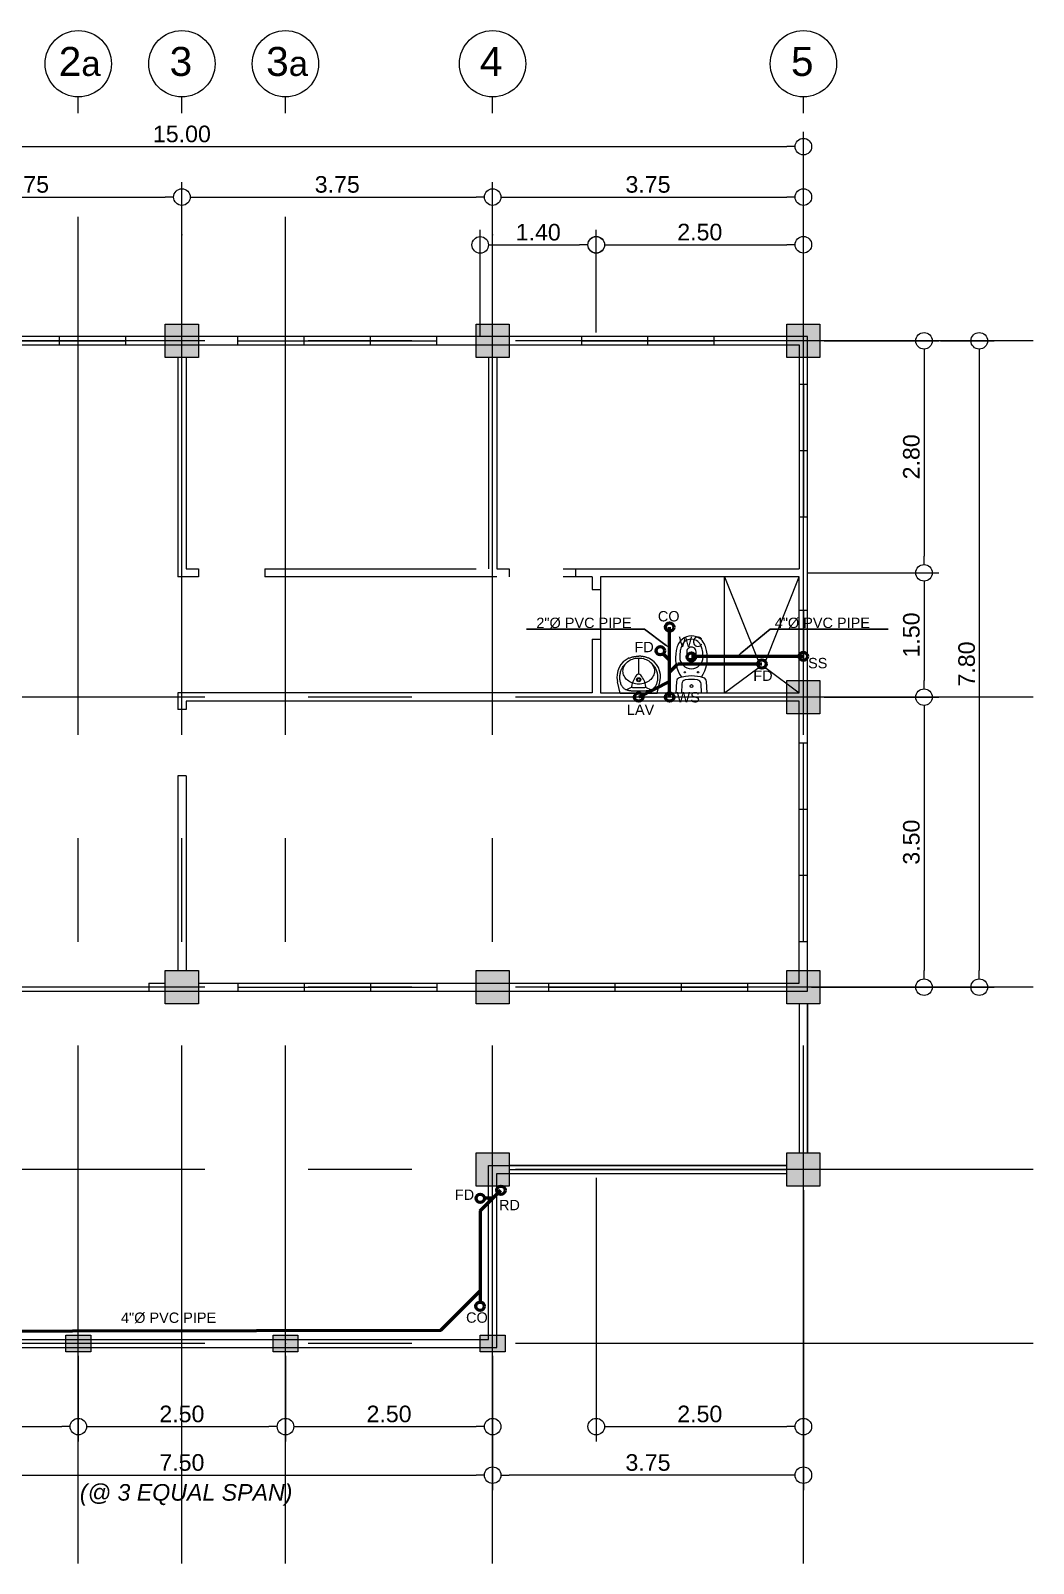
# Model space of a CAD drawing. Header units: metres. Extents: x -460 to 31334, y -1777 to 24987.
# Drawn here: x 217.22 to 229.32, y -948.48 to -929.99 of the extents above; entities that cross this region are included whole.
import ezdxf
from ezdxf import colors
from ezdxf.entities.mleader import LeaderData, LeaderLine
from ezdxf.enums import TextEntityAlignment as Align
from ezdxf.math import Vec2, Vec3

# ---------------------------------------------------------------- set-up
doc = ezdxf.new("R2010")
doc.units = ezdxf.units.M
doc.header["$MEASUREMENT"] = 0
doc.linetypes.add('CENTER', pattern=[2, 1.25, -0.25, 0.25, -0.25])
doc.layers.get('Defpoints').update_dxf_attribs({"color": 2})
for name, color, linetype, lineweight in [('col', 7, 'Continuous', 25), ('DIM', 8, 'Continuous', 5), ('fix', 8, 'Continuous', 13)]:
    doc.layers.add(name, color=color, linetype=linetype, lineweight=lineweight)
for name, color, linetype, lineweight, true_color in [('DW', 7, 'Continuous', 9, 0xff0a0a), ('MODULE', 7, 'CENTER', 0, 0x24ff24), ('SEWERLIN', 7, 'Continuous', 50, 0xe77904)]:
    doc.layers.add(name, color=color, linetype=linetype, lineweight=lineweight, true_color=true_color)
doc.layers.add('wall', color=7, linetype='Continuous')
doc.styles.add('50', font='arial.ttf', dxfattribs={"height": 0.125})
doc.styles.add('SAM', font='arial.ttf', dxfattribs={"height": 0.15})
doc.styles.get("Standard").update_dxf_attribs({"font": 'arial.ttf'})
doc.dimstyles.get("Standard").update_dxf_attribs({"dimtxt": 0.2, "dimasz": 0.2, "dimexe": 0.18, "dimexo": 0.05, "dimgap": 0.05, "dimtad": 1, "dimzin": 0, "dimdsep": 46, "dimtxsty": 'Standard', "dimblk": 'DOTBLANK', "dimcen": 0.09, "dimclrd": 256, "dimclre": 256, "dimaunit": 1, "dimadec": 6, "dimazin": 0, "dimtfac": 1, "dimtix": 1, "dimtofl": 0, "dimtmove": 0, "dimatfit": 3, "dimfxl": 1, "dimtolj": 1, "dimtzin": 0, "dimlwd": -1, "dimlwe": -1, "dimarcsym": 0})

# ---------------------------------------------------------------- blocks, each defined once
blk = doc.blocks.new('MODULE')
at = {"layer": 'MODULE', "ltscale": 5, "transparency": 33554687}
for points in [[(6.25, -14.753), (6.25, 2.943)], [(7.5, -14.753), (7.5, 2.943)], [(8.75, -14.753), (8.75, 2.943)], [(11.25, -14.753), (11.25, 2.943)], [(15, -14.753), (15, 2.943)], [(17.775, 0), (-3.23, 0)], [(17.775, -4.3), (-3.23, -4.3)], [(17.775, -7.8), (-3.23, -7.8)], [(17.775, -10), (-3.23, -10)], [(17.775, -12.1), (-3.23, -12.1)]]:
    blk.add_lwpolyline(points, dxfattribs=at)
for centre in [(6.25, 3.343), (7.5, 3.343), (8.75, 3.343), (11.25, 3.343), (15, 3.343)]:
    blk.add_circle(centre, 0.4, dxfattribs=at)
at = {"layer": 'MODULE', "ltscale": 5, "transparency": 33554687, "char_height": 0.35, "attachment_point": 1, "style": '50'}
for s, insert in [('\\pi-0.03644;2{\\H0.85714x;a}', (6.051, 3.546)), ('\\pi0.0854;3', (7.267, 3.546)), ('\\pi-0.03334;3{\\H0.85714x;a}', (8.551, 3.546)), ('\\pi0.07896;4', (11.017, 3.546)), ('\\pi0.08397;5', (14.767, 3.546))]:
    blk.add_mtext_dynamic_manual_height_columns(s, width=0.4, gutter_width=0.5, heights=[0], dxfattribs=dict(at, insert=insert))
blk = doc.blocks.new('_DotBlank')
at = {"color": 0, "linetype": 'ByBlock', "lineweight": -2}
blk.add_line((-0.5, 0), (-1, 0), dxfattribs=at)
blk.add_circle((0, 0), 0.5, dxfattribs=at)
blk = doc.blocks.new('*D942')
at = {"layer": 'Defpoints', "color": 0, "transparency": 16777216}
for p in [(226.546, -931.388), (211.546, -933.531), (226.546, -933.531)]:
    blk.add_point(p, dxfattribs=at)
at = {"layer": 'DIM', "transparency": 16777216}
for p, q in [((211.546, -933.481), (211.546, -931.208)), ((226.546, -933.481), (226.546, -931.208)), ((211.746, -931.388), (226.346, -931.388))]:
    blk.add_line(p, q, dxfattribs=at)
at = {"layer": 'DIM', "transparency": 16777216, "xscale": 0.2, "yscale": 0.2, "zscale": 0.2, "rotation": 180}
blk.add_blockref('_DotBlank', (211.546, -931.388), dxfattribs=at)
at = {"layer": 'DIM', "transparency": 16777216, "xscale": 0.2, "yscale": 0.2, "zscale": 0.2}
blk.add_blockref('_DotBlank', (226.546, -931.388), dxfattribs=at)
at = {"layer": 'DIM', "color": 0, "lineweight": 5, "transparency": 16777216, "insert": (219.046, -931.236), "char_height": 0.2, "attachment_point": 5}
blk.add_mtext('\\A1;15.00', dxfattribs=at)
blk = doc.blocks.new('*D842')
at = {"layer": 'Defpoints', "color": 0, "transparency": 16777216}
for p in [(219.046, -931.997), (215.296, -933.531), (219.046, -933.531)]:
    blk.add_point(p, dxfattribs=at)
at = {"layer": 'DIM', "transparency": 16777216}
for p, q in [((215.296, -933.481), (215.296, -931.817)), ((219.046, -933.481), (219.046, -931.817)), ((215.496, -931.997), (218.846, -931.997))]:
    blk.add_line(p, q, dxfattribs=at)
at = {"layer": 'DIM', "transparency": 16777216, "xscale": 0.2, "yscale": 0.2, "zscale": 0.2, "rotation": 180}
blk.add_blockref('_DotBlank', (215.296, -931.997), dxfattribs=at)
at = {"layer": 'DIM', "transparency": 16777216, "xscale": 0.2, "yscale": 0.2, "zscale": 0.2}
blk.add_blockref('_DotBlank', (219.046, -931.997), dxfattribs=at)
at = {"layer": 'DIM', "color": 0, "lineweight": 5, "transparency": 16777216, "insert": (217.171, -931.845), "char_height": 0.2, "attachment_point": 5}
blk.add_mtext('\\A1;3.75', dxfattribs=at)
blk = doc.blocks.new('*D843')
at = {"layer": 'Defpoints', "color": 0, "transparency": 16777216}
for p in [(222.796, -931.997), (219.046, -933.531), (222.796, -933.531)]:
    blk.add_point(p, dxfattribs=at)
at = {"layer": 'DIM', "transparency": 16777216}
for p, q in [((219.046, -933.481), (219.046, -931.817)), ((222.796, -933.481), (222.796, -931.817)), ((219.246, -931.997), (222.596, -931.997))]:
    blk.add_line(p, q, dxfattribs=at)
at = {"layer": 'DIM', "transparency": 16777216, "xscale": 0.2, "yscale": 0.2, "zscale": 0.2, "rotation": 180}
blk.add_blockref('_DotBlank', (219.046, -931.997), dxfattribs=at)
at = {"layer": 'DIM', "transparency": 16777216, "xscale": 0.2, "yscale": 0.2, "zscale": 0.2}
blk.add_blockref('_DotBlank', (222.796, -931.997), dxfattribs=at)
at = {"layer": 'DIM', "color": 0, "lineweight": 5, "transparency": 16777216, "insert": (220.921, -931.845), "char_height": 0.2, "attachment_point": 5}
blk.add_mtext('\\A1;3.75', dxfattribs=at)
blk = doc.blocks.new('*D844')
at = {"layer": 'Defpoints', "color": 0, "transparency": 16777216}
for p in [(226.546, -931.997), (222.796, -933.531), (226.546, -933.531)]:
    blk.add_point(p, dxfattribs=at)
at = {"layer": 'DIM', "transparency": 16777216}
for p, q in [((222.796, -933.481), (222.796, -931.817)), ((226.546, -933.481), (226.546, -931.817)), ((222.996, -931.997), (226.346, -931.997))]:
    blk.add_line(p, q, dxfattribs=at)
at = {"layer": 'DIM', "transparency": 16777216, "xscale": 0.2, "yscale": 0.2, "zscale": 0.2, "rotation": 180}
blk.add_blockref('_DotBlank', (222.796, -931.997), dxfattribs=at)
at = {"layer": 'DIM', "transparency": 16777216, "xscale": 0.2, "yscale": 0.2, "zscale": 0.2}
blk.add_blockref('_DotBlank', (226.546, -931.997), dxfattribs=at)
at = {"layer": 'DIM', "color": 0, "lineweight": 5, "transparency": 16777216, "insert": (224.671, -931.845), "char_height": 0.2, "attachment_point": 5}
blk.add_mtext('\\A1;3.75', dxfattribs=at)
blk = doc.blocks.new('*D848')
at = {"layer": 'Defpoints', "color": 0, "transparency": 16777216}
for p in [(226.746, -936.531), (226.746, -938.031), (228.002, -938.031)]:
    blk.add_point(p, dxfattribs=at)
at = {"layer": 'DIM', "transparency": 16777216}
for p, q in [((226.796, -936.531), (228.182, -936.531)), ((228.002, -936.731), (228.002, -937.831)), ((226.796, -938.031), (228.182, -938.031))]:
    blk.add_line(p, q, dxfattribs=at)
at = {"layer": 'DIM', "transparency": 16777216, "xscale": 0.2, "yscale": 0.2, "zscale": 0.2}
for p, rotation in [((228.002, -936.531), 90), ((228.002, -938.031), 270)]:
    blk.add_blockref('_DotBlank', p, dxfattribs=dict(at, rotation=rotation))
at = {"layer": 'DIM', "color": 0, "lineweight": 5, "transparency": 16777216, "insert": (227.85, -937.281), "char_height": 0.2, "attachment_point": 5, "rotation": 90}
blk.add_mtext('\\A1;1.50', dxfattribs=at)
blk = doc.blocks.new('*D944')
at = {"layer": 'Defpoints', "color": 0, "transparency": 16777216}
for p in [(226.746, -933.731), (226.546, -936.531), (228.002, -936.531)]:
    blk.add_point(p, dxfattribs=at)
at = {"layer": 'DIM', "transparency": 16777216}
for p, q in [((226.796, -933.731), (228.182, -933.731)), ((228.002, -933.931), (228.002, -936.331)), ((226.596, -936.531), (228.182, -936.531))]:
    blk.add_line(p, q, dxfattribs=at)
at = {"layer": 'DIM', "transparency": 16777216, "xscale": 0.2, "yscale": 0.2, "zscale": 0.2}
for p, rotation in [((228.002, -933.731), 90), ((228.002, -936.531), 270)]:
    blk.add_blockref('_DotBlank', p, dxfattribs=dict(at, rotation=rotation))
at = {"layer": 'DIM', "color": 0, "lineweight": 5, "transparency": 16777216, "insert": (227.85, -935.131), "char_height": 0.2, "attachment_point": 5, "rotation": 90}
blk.add_mtext('\\A1;2.80', dxfattribs=at)
blk = doc.blocks.new('A$C760102CB')
at = {"layer": 'fix', "transparency": 33554687}
for p, q in [((0.071, 0.69), (0.077, 0.579)), ((0.308, 0.578), (0.315, 0.69))]:
    blk.add_line(p, q, dxfattribs=at)
for points in [[(0.011, 0.552, 0.313572), (0.046, 0.507, 0.148983), (0.339, 0.506, 0.313572), (0.374, 0.551), (0.383, 0.69), (0.003, 0.69)], [(0.333, 0.256, 0.997252), (0.051, 0.257, 0.054268), (0.059, 0.177, 0.040235), (0.075, 0.124, 0.119968), (0.112, 0.071, 0.181516), (0.191, 0.041, 0.181516), (0.271, 0.07, 0.119968), (0.308, 0.123, 0.040235), (0.325, 0.177, 0.054268)], [(0.248, 0.271, 0.353967), (0.24, 0.281, 0.105376), (0.143, 0.281, 0.353967), (0.135, 0.272), (0.135, 0.193, 1), (0.248, 0.193)]]:
    blk.add_lwpolyline(points, format="xyb", close=True, dxfattribs=at)
blk.add_lwpolyline([(0.072, 0.5, 0.204199), (0.009, 0.177, 0.040235), (0.028, 0.115, 0.119968), (0.078, 0.043, 0.181516), (0.191, 0, 0.181516), (0.304, 0.042, 0.119968), (0.356, 0.114, 0.040235), (0.374, 0.176, 0.204199), (0.313, 0.499)], format="xyb", dxfattribs=at)
for centre, radius in [((0.193, 0.607), 0.0175), ((0.112, 0.44), 0.0075), ((0.272, 0.44), 0.0075)]:
    blk.add_circle(centre, radius, dxfattribs=at)
for centre, radius, start, end in [((0.127, 0.582), 0.05, 183.2724, 260.6544), ((0.259, 0.581), 0.05, 279.0654, 356.4474), ((0.194, 0.987), 0.461, 260.6544, 279.0654), ((0.191, 0.053), 0.219, 74.9202, 104.7996)]:
    blk.add_arc(centre, radius, start, end, dxfattribs=at)
blk = doc.blocks.new('A$C1BDC7D92')
at = {"layer": 'fix', "linetype": 'Continuous', "transparency": 33554687}
for p, q in [((0.043, 0.479), (0.007, 0.332)), ((0.523, 0.479), (0.043, 0.479)), ((0.523, 0.479), (0.558, 0.332))]:
    blk.add_line(p, q, dxfattribs=at)
at = {"layer": 'fix', "transparency": 33554687}
for p, q in [((0.193, 0.402), (0.122, 0.438)), ((0.372, 0.402), (0.443, 0.438))]:
    blk.add_line(p, q, dxfattribs=at)
at = {"layer": 'fix', "linetype": 'Continuous', "transparency": 33554687}
for points in [[(0.138, 0.075), (0.127, 0.083), (0.118, 0.091), (0.11, 0.099), (0.11, 0.099), (0.101, 0.108), (0.094, 0.118), (0.086, 0.127), (0.079, 0.137), (0.073, 0.148), (0.067, 0.159), (0.061, 0.17), (0.057, 0.181), (0.057, 0.181), (0.052, 0.193), (0.049, 0.204), (0.045, 0.216), (0.043, 0.229), (0.041, 0.241), (0.039, 0.253), (0.038, 0.266), (0.038, 0.278), (0.038, 0.278), (0.039, 0.291), (0.04, 0.304), (0.041, 0.316), (0.043, 0.328), (0.046, 0.34), (0.049, 0.352), (0.053, 0.362), (0.057, 0.372), (0.057, 0.372), (0.061, 0.382), (0.066, 0.39), (0.071, 0.398), (0.076, 0.405), (0.082, 0.412), (0.089, 0.418), (0.095, 0.423), (0.102, 0.428), (0.102, 0.428), (0.109, 0.432), (0.117, 0.436), (0.125, 0.439), (0.132, 0.442), (0.14, 0.445), (0.148, 0.447), (0.156, 0.449), (0.164, 0.45), (0.164, 0.45), (0.171, 0.451), (0.178, 0.452), (0.185, 0.452), (0.192, 0.453), (0.199, 0.453), (0.206, 0.453), (0.213, 0.453), (0.22, 0.453), (0.22, 0.453), (0.228, 0.453), (0.235, 0.453), (0.243, 0.453), (0.251, 0.453), (0.258, 0.453), (0.266, 0.453), (0.273, 0.453), (0.281, 0.453), (0.281, 0.453), (0.288, 0.453), (0.295, 0.453), (0.302, 0.453), (0.309, 0.453), (0.315, 0.453), (0.322, 0.453), (0.329, 0.453), (0.337, 0.453), (0.337, 0.453), (0.344, 0.453), (0.352, 0.453), (0.359, 0.453), (0.367, 0.453), (0.375, 0.453), (0.383, 0.452), (0.391, 0.451), (0.4, 0.45), (0.4, 0.45), (0.408, 0.449), (0.416, 0.447), (0.424, 0.445), (0.432, 0.442), (0.44, 0.439), (0.448, 0.436), (0.456, 0.432), (0.463, 0.428), (0.463, 0.428), (0.47, 0.423), (0.476, 0.418), (0.483, 0.412), (0.489, 0.405), (0.494, 0.398), (0.499, 0.39), (0.504, 0.382), (0.509, 0.372), (0.509, 0.372), (0.513, 0.362), (0.516, 0.352), (0.519, 0.34), (0.522, 0.328), (0.524, 0.316), (0.526, 0.304), (0.527, 0.291), (0.527, 0.278), (0.527, 0.278), (0.527, 0.266), (0.526, 0.253), (0.524, 0.241), (0.522, 0.229), (0.52, 0.216), (0.517, 0.204), (0.513, 0.193), (0.509, 0.181), (0.509, 0.181), (0.504, 0.17), (0.498, 0.159), (0.492, 0.148), (0.486, 0.137), (0.479, 0.127), (0.472, 0.118), (0.464, 0.108), (0.455, 0.099), (0.455, 0.099), (0.447, 0.091), (0.438, 0.083), (0.427, 0.075)], [(0.283, 0.234), (0.283, 0.169), (0.283, 0.103), (0.283, 0.025)]]:
    blk.add_lwpolyline(points, dxfattribs=at)
blk.add_lwpolyline([(0.31, 0.247, 0.133789), (0.375, 0.393, 0.453405), (0.363, 0.406), (0.202, 0.406, 0.453405), (0.19, 0.393, 0.133789), (0.255, 0.247)], format="xyb", dxfattribs=at)
blk.add_lwpolyline([(0.283, 0.025, -0.082757), (0.203, 0.039, -0.090524), (0.138, 0.075, -0.104224), (0.093, 0.132, -0.116526), (0.078, 0.195, -0.116526), (0.093, 0.258, -0.104224), (0.138, 0.314, -0.090524), (0.203, 0.35, -0.082757), (0.283, 0.364, -0.082757), (0.362, 0.35, -0.090524), (0.427, 0.314, -0.104224), (0.472, 0.258, -0.116526), (0.487, 0.195, -0.116526), (0.472, 0.132, -0.104224), (0.427, 0.075, -0.090524), (0.362, 0.039, -0.082757)], format="xyb", close=True, dxfattribs=at)
at = {"layer": 'fix', "transparency": 33554687}
for points in [[(0.16, 0.025), (0.17, 0.021), (0.18, 0.018), (0.188, 0.015), (0.195, 0.013), (0.202, 0.011), (0.208, 0.01), (0.214, 0.009), (0.219, 0.008), (0.225, 0.007), (0.231, 0.006), (0.238, 0.005), (0.245, 0.004), (0.253, 0.003), (0.262, 0.002), (0.271, 0.001), (0.283, 0)], [(0.405, 0.025), (0.395, 0.021), (0.386, 0.018), (0.377, 0.015), (0.37, 0.013), (0.363, 0.011), (0.357, 0.01), (0.351, 0.009), (0.346, 0.008), (0.34, 0.007), (0.334, 0.006), (0.327, 0.005), (0.32, 0.004), (0.312, 0.003), (0.304, 0.002), (0.294, 0.001), (0.283, 0)]]:
    blk.add_lwpolyline(points, dxfattribs=at)
at = {"layer": 'fix', "linetype": 'Continuous', "transparency": 33554687}
for radius in [0.0264, 0.0185]:
    blk.add_circle((0.283, 0.307), radius, dxfattribs=at)
for centre, radius, start, end in [((0.267, 0.269), 0.267, 166.4993, 246.3994), ((0.283, 0.269), 0.0353, 219.2954, 320.7046), ((0.298, 0.269), 0.267, 293.6006, 13.5007)]:
    blk.add_arc(centre, radius, start, end, dxfattribs=at)
at = {"layer": 'fix', "transparency": 33554687, "text_generation_flag": 4, "flags": 1}
for tag, p in [('ASCATNO', (0.283, 0.479)), ('ASCOLOR', (0.283, 0.469)), ('ASNAME', (0.283, 0.474))]:
    blk.add_attdef(tag, text='', height=0.00294, rotation=180, dxfattribs=at).set_placement(p, align=Align.MIDDLE)
blk = doc.blocks.new('*D849')
at = {"layer": 'Defpoints', "color": 0, "transparency": 16777216}
for p in [(226.746, -938.031), (226.596, -941.531), (228.002, -941.531)]:
    blk.add_point(p, dxfattribs=at)
at = {"layer": 'DIM', "transparency": 16777216}
for p, q in [((226.796, -938.031), (228.182, -938.031)), ((228.002, -938.231), (228.002, -941.331)), ((226.646, -941.531), (228.182, -941.531))]:
    blk.add_line(p, q, dxfattribs=at)
at = {"layer": 'DIM', "transparency": 16777216, "xscale": 0.2, "yscale": 0.2, "zscale": 0.2}
for p, rotation in [((228.002, -938.031), 90), ((228.002, -941.531), 270)]:
    blk.add_blockref('_DotBlank', p, dxfattribs=dict(at, rotation=rotation))
at = {"layer": 'DIM', "color": 0, "lineweight": 5, "transparency": 16777216, "insert": (227.85, -939.781), "char_height": 0.2, "attachment_point": 5, "rotation": 90}
blk.add_mtext('\\A1;3.50', dxfattribs=at)
blk = doc.blocks.new('*D850')
at = {"layer": 'Defpoints', "color": 0, "transparency": 16777216}
for p in [(228.152, -933.731), (226.746, -941.531), (228.669, -941.531)]:
    blk.add_point(p, dxfattribs=at)
at = {"layer": 'DIM', "transparency": 16777216}
for p, q in [((228.202, -933.731), (228.849, -933.731)), ((228.669, -933.931), (228.669, -941.331)), ((226.796, -941.531), (228.849, -941.531))]:
    blk.add_line(p, q, dxfattribs=at)
at = {"layer": 'DIM', "transparency": 16777216, "xscale": 0.2, "yscale": 0.2, "zscale": 0.2}
for p, rotation in [((228.669, -933.731), 90), ((228.669, -941.531), 270)]:
    blk.add_blockref('_DotBlank', p, dxfattribs=dict(at, rotation=rotation))
at = {"layer": 'DIM', "color": 0, "lineweight": 5, "transparency": 16777216, "insert": (228.517, -937.631), "char_height": 0.2, "attachment_point": 5, "rotation": 90}
blk.add_mtext('\\A1;7.80', dxfattribs=at)
blk = doc.blocks.new('*D830')
at = {"layer": 'Defpoints', "color": 0, "transparency": 16777216}
for p in [(226.546, -932.572), (224.046, -933.681), (226.546, -933.731)]:
    blk.add_point(p, dxfattribs=at)
at = {"layer": 'DIM', "transparency": 16777216}
for p, q in [((224.046, -933.631), (224.046, -932.392)), ((226.546, -933.681), (226.546, -932.392)), ((224.246, -932.572), (226.346, -932.572))]:
    blk.add_line(p, q, dxfattribs=at)
at = {"layer": 'DIM', "transparency": 16777216, "xscale": 0.2, "yscale": 0.2, "zscale": 0.2, "rotation": 180}
blk.add_blockref('_DotBlank', (224.046, -932.572), dxfattribs=at)
at = {"layer": 'DIM', "transparency": 16777216, "xscale": 0.2, "yscale": 0.2, "zscale": 0.2}
blk.add_blockref('_DotBlank', (226.546, -932.572), dxfattribs=at)
at = {"layer": 'DIM', "color": 0, "lineweight": 5, "transparency": 16777216, "insert": (225.296, -932.42), "char_height": 0.2, "attachment_point": 5}
blk.add_mtext('\\A1;2.50', dxfattribs=at)
blk = doc.blocks.new('*D831')
at = {"layer": 'Defpoints', "color": 0, "transparency": 16777216}
for p in [(224.046, -932.574), (224.046, -933.531), (222.646, -933.731)]:
    blk.add_point(p, dxfattribs=at)
at = {"layer": 'DIM', "transparency": 16777216}
for p, q in [((222.646, -933.681), (222.646, -932.394)), ((224.046, -933.481), (224.046, -932.394)), ((222.846, -932.574), (223.846, -932.574))]:
    blk.add_line(p, q, dxfattribs=at)
at = {"layer": 'DIM', "transparency": 16777216, "xscale": 0.2, "yscale": 0.2, "zscale": 0.2, "rotation": 180}
blk.add_blockref('_DotBlank', (222.646, -932.574), dxfattribs=at)
at = {"layer": 'DIM', "transparency": 16777216, "xscale": 0.2, "yscale": 0.2, "zscale": 0.2}
blk.add_blockref('_DotBlank', (224.046, -932.574), dxfattribs=at)
at = {"layer": 'DIM', "color": 0, "lineweight": 5, "transparency": 16777216, "insert": (223.346, -932.422), "char_height": 0.2, "attachment_point": 5}
blk.add_mtext('\\A1;1.40', dxfattribs=at)
blk = doc.blocks.new('*D838')
at = {"layer": 'Defpoints', "color": 0, "transparency": 16777216}
for p in [(224.046, -943.781), (226.546, -943.931), (226.546, -946.834)]:
    blk.add_point(p, dxfattribs=at)
at = {"layer": 'DIM', "transparency": 16777216}
for p, q in [((224.046, -943.831), (224.046, -947.014)), ((226.546, -943.981), (226.546, -947.014)), ((224.246, -946.834), (226.346, -946.834))]:
    blk.add_line(p, q, dxfattribs=at)
at = {"layer": 'DIM', "transparency": 16777216, "xscale": 0.2, "yscale": 0.2, "zscale": 0.2, "rotation": 180}
blk.add_blockref('_DotBlank', (224.046, -946.834), dxfattribs=at)
at = {"layer": 'DIM', "transparency": 16777216, "xscale": 0.2, "yscale": 0.2, "zscale": 0.2}
blk.add_blockref('_DotBlank', (226.546, -946.834), dxfattribs=at)
at = {"layer": 'DIM', "color": 0, "lineweight": 5, "transparency": 16777216, "insert": (225.296, -946.682), "char_height": 0.2, "attachment_point": 5}
blk.add_mtext('\\A1;2.50', dxfattribs=at)
blk = doc.blocks.new('*D840')
at = {"layer": 'Defpoints', "color": 0, "transparency": 16777216}
for p in [(215.296, -945.931), (222.796, -945.931), (222.796, -947.42)]:
    blk.add_point(p, dxfattribs=at)
at = {"layer": 'DIM', "transparency": 16777216}
for p, q in [((215.296, -945.981), (215.296, -947.6)), ((222.796, -945.981), (222.796, -947.6)), ((215.496, -947.42), (222.596, -947.42))]:
    blk.add_line(p, q, dxfattribs=at)
at = {"layer": 'DIM', "transparency": 16777216, "xscale": 0.2, "yscale": 0.2, "zscale": 0.2, "rotation": 180}
blk.add_blockref('_DotBlank', (215.296, -947.42), dxfattribs=at)
at = {"layer": 'DIM', "transparency": 16777216, "xscale": 0.2, "yscale": 0.2, "zscale": 0.2}
blk.add_blockref('_DotBlank', (222.796, -947.42), dxfattribs=at)
at = {"layer": 'DIM', "color": 0, "lineweight": 5, "transparency": 16777216, "insert": (219.046, -947.268), "char_height": 0.2, "attachment_point": 5}
blk.add_mtext('\\A1;7.50', dxfattribs=at)
blk = doc.blocks.new('*D841')
at = {"layer": 'Defpoints', "color": 0, "transparency": 16777216}
for p in [(217.796, -945.931), (215.296, -946.181), (217.796, -946.834)]:
    blk.add_point(p, dxfattribs=at)
at = {"layer": 'DIM', "transparency": 16777216}
for p, q in [((217.796, -945.981), (217.796, -947.014)), ((215.296, -946.231), (215.296, -947.014)), ((215.496, -946.834), (217.596, -946.834))]:
    blk.add_line(p, q, dxfattribs=at)
at = {"layer": 'DIM', "transparency": 16777216, "xscale": 0.2, "yscale": 0.2, "zscale": 0.2, "rotation": 180}
blk.add_blockref('_DotBlank', (215.296, -946.834), dxfattribs=at)
at = {"layer": 'DIM', "transparency": 16777216, "xscale": 0.2, "yscale": 0.2, "zscale": 0.2}
blk.add_blockref('_DotBlank', (217.796, -946.834), dxfattribs=at)
at = {"layer": 'DIM', "color": 0, "lineweight": 5, "transparency": 16777216, "insert": (216.546, -946.682), "char_height": 0.2, "attachment_point": 5}
blk.add_mtext('\\A1;2.50', dxfattribs=at)
blk = doc.blocks.new('*D858')
at = {"layer": 'Defpoints', "color": 0, "transparency": 16777216}
for p in [(217.796, -945.931), (220.296, -945.931), (220.296, -946.834)]:
    blk.add_point(p, dxfattribs=at)
at = {"layer": 'DIM', "transparency": 16777216}
for p, q in [((217.796, -945.981), (217.796, -947.014)), ((220.296, -945.981), (220.296, -947.014)), ((217.996, -946.834), (220.096, -946.834))]:
    blk.add_line(p, q, dxfattribs=at)
at = {"layer": 'DIM', "transparency": 16777216, "xscale": 0.2, "yscale": 0.2, "zscale": 0.2, "rotation": 180}
blk.add_blockref('_DotBlank', (217.796, -946.834), dxfattribs=at)
at = {"layer": 'DIM', "transparency": 16777216, "xscale": 0.2, "yscale": 0.2, "zscale": 0.2}
blk.add_blockref('_DotBlank', (220.296, -946.834), dxfattribs=at)
at = {"layer": 'DIM', "color": 0, "lineweight": 5, "transparency": 16777216, "insert": (219.046, -946.682), "char_height": 0.2, "attachment_point": 5}
blk.add_mtext('\\A1;2.50', dxfattribs=at)
blk = doc.blocks.new('*D859')
at = {"layer": 'Defpoints', "color": 0, "transparency": 16777216}
for p in [(220.296, -945.931), (222.796, -945.931), (222.796, -946.834)]:
    blk.add_point(p, dxfattribs=at)
at = {"layer": 'DIM', "transparency": 16777216}
for p, q in [((220.296, -945.981), (220.296, -947.014)), ((222.796, -945.981), (222.796, -947.014)), ((220.496, -946.834), (222.596, -946.834))]:
    blk.add_line(p, q, dxfattribs=at)
at = {"layer": 'DIM', "transparency": 16777216, "xscale": 0.2, "yscale": 0.2, "zscale": 0.2, "rotation": 180}
blk.add_blockref('_DotBlank', (220.296, -946.834), dxfattribs=at)
at = {"layer": 'DIM', "transparency": 16777216, "xscale": 0.2, "yscale": 0.2, "zscale": 0.2}
blk.add_blockref('_DotBlank', (222.796, -946.834), dxfattribs=at)
at = {"layer": 'DIM', "color": 0, "lineweight": 5, "transparency": 16777216, "insert": (221.546, -946.682), "char_height": 0.2, "attachment_point": 5}
blk.add_mtext('\\A1;2.50', dxfattribs=at)
blk = doc.blocks.new('*D860')
at = {"layer": 'Defpoints', "color": 0, "transparency": 16777216}
for p in [(226.546, -943.931), (222.796, -945.931), (222.796, -947.42)]:
    blk.add_point(p, dxfattribs=at)
at = {"layer": 'DIM', "transparency": 16777216}
for p, q in [((226.546, -943.981), (226.546, -947.6)), ((222.796, -945.981), (222.796, -947.6)), ((226.346, -947.42), (222.996, -947.42))]:
    blk.add_line(p, q, dxfattribs=at)
at = {"layer": 'DIM', "transparency": 16777216, "xscale": 0.2, "yscale": 0.2, "zscale": 0.2, "rotation": 180}
blk.add_blockref('_DotBlank', (222.796, -947.42), dxfattribs=at)
at = {"layer": 'DIM', "transparency": 16777216, "xscale": 0.2, "yscale": 0.2, "zscale": 0.2}
blk.add_blockref('_DotBlank', (226.546, -947.42), dxfattribs=at)
at = {"layer": 'DIM', "color": 0, "lineweight": 5, "transparency": 16777216, "insert": (224.671, -947.268), "char_height": 0.2, "attachment_point": 5}
blk.add_mtext('\\A1;3.75', dxfattribs=at)

msp = doc.modelspace()

# ---------------------------------------------------------------- hatches: boundary and pattern name
at = {"layer": 'col', "lineweight": 5, "true_color": 0x808080, "transparency": 33554687}
h = msp.add_hatch(color=8, dxfattribs=at)
h.dxf.hatch_style = 1
h.paths.add_polyline_path([(218.84579, -933.53095), (219.24579, -933.53095), (219.24579, -933.93095), (218.84579, -933.93095)])
h = msp.add_hatch(color=8, dxfattribs=at)
h.dxf.hatch_style = 1
h.paths.add_polyline_path([(222.59579, -933.53095), (222.99579, -933.53095), (222.99579, -933.93095), (222.59579, -933.93095)])
h = msp.add_hatch(color=8, dxfattribs=at)
h.dxf.hatch_style = 1
h.paths.add_polyline_path([(226.34579, -933.53095), (226.74579, -933.53095), (226.74579, -933.93095), (226.34579, -933.93095)])
h = msp.add_hatch(color=8, dxfattribs=at)
h.dxf.hatch_style = 1
h.paths.add_polyline_path([(226.34579, -937.83095), (226.74579, -937.83095), (226.74579, -938.23095), (226.34579, -938.23095)])
h = msp.add_hatch(color=8, dxfattribs=at)
h.dxf.hatch_style = 1
h.paths.add_polyline_path([(218.84579, -941.33095), (219.24579, -941.33095), (219.24579, -941.73095), (218.84579, -941.73095)])
h = msp.add_hatch(color=8, dxfattribs=at)
h.dxf.hatch_style = 1
h.paths.add_polyline_path([(222.59579, -941.33095), (222.99579, -941.33095), (222.99579, -941.73095), (222.59579, -941.73095)])
h = msp.add_hatch(color=8, dxfattribs=at)
h.dxf.hatch_style = 1
h.paths.add_polyline_path([(226.34579, -941.33095), (226.74579, -941.33095), (226.74579, -941.73095), (226.34579, -941.73095)])
h = msp.add_hatch(color=8, dxfattribs=at)
h.dxf.hatch_style = 1
h.paths.add_polyline_path([(222.59579, -943.53095), (222.99579, -943.53095), (222.99579, -943.93095), (222.59579, -943.93095)])
h = msp.add_hatch(color=8, dxfattribs=at)
h.dxf.hatch_style = 1
h.paths.add_polyline_path([(226.34579, -943.53095), (226.74579, -943.53095), (226.74579, -943.93095), (226.34579, -943.93095)])
h = msp.add_hatch(color=8, dxfattribs=at)
h.dxf.hatch_style = 1
h.paths.add_polyline_path([(217.64579, -945.93095), (217.64579, -945.73095), (217.94579, -945.73095), (217.94579, -945.93095)])
h = msp.add_hatch(color=8, dxfattribs=at)
h.dxf.hatch_style = 1
h.paths.add_polyline_path([(220.14579, -945.93095), (220.14579, -945.73095), (220.44579, -945.73095), (220.44579, -945.93095)])
h = msp.add_hatch(color=8, dxfattribs=at)
h.dxf.hatch_style = 1
h.paths.add_polyline_path([(222.64579, -945.93095), (222.64579, -945.73095), (222.94579, -945.73095), (222.94579, -945.93095)])

# ---------------------------------------------------------------- linework, layer by layer
at = {"color": 8, "lineweight": 5, "true_color": 0x808080, "transparency": 33554687}
for points in [[(226.49579, -941.73095), (226.49579, -943.53095)], [(226.59579, -943.53095), (226.59579, -941.73095)], [(226.59579, -941.73095), (226.59579, -943.53095)], [(211.74579, -943.78095), (215.24579, -943.78095), (215.24579, -945.88095), (222.84579, -945.88095), (222.84579, -943.78095), (226.34579, -943.78095)], [(215.24579, -943.93095), (215.34579, -943.93095), (215.34579, -945.78095), (222.74579, -945.78095), (222.74579, -943.68095), (226.34579, -943.68095)], [(226.34579, -943.73095), (226.34579, -943.68095), (222.99579, -943.68095), (222.99579, -943.73095), (226.34579, -943.73095)]]:
    msp.add_lwpolyline(points, dxfattribs=at)
for p in [(219.04579, -932.45039), (222.79579, -932.45039), (217.79579, -945.83095), (220.29579, -945.83095)]:
    msp.add_point(p, dxfattribs=at)
at = {"layer": 'col', "color": 8, "lineweight": 5, "true_color": 0x808080, "transparency": 33554687}
for points in [[(218.84579, -933.53095), (219.24579, -933.53095), (219.24579, -933.93095), (218.84579, -933.93095)], [(222.59579, -933.53095), (222.99579, -933.53095), (222.99579, -933.93095), (222.59579, -933.93095)], [(226.34579, -933.53095), (226.74579, -933.53095), (226.74579, -933.93095), (226.34579, -933.93095)], [(226.34579, -937.83095), (226.74579, -937.83095), (226.74579, -938.23095), (226.34579, -938.23095)], [(218.84579, -941.33095), (219.24579, -941.33095), (219.24579, -941.73095), (218.84579, -941.73095)], [(222.59579, -941.33095), (222.99579, -941.33095), (222.99579, -941.73095), (222.59579, -941.73095)], [(226.34579, -941.33095), (226.74579, -941.33095), (226.74579, -941.73095), (226.34579, -941.73095)], [(222.59579, -943.53095), (222.99579, -943.53095), (222.99579, -943.93095), (222.59579, -943.93095)], [(226.34579, -943.53095), (226.74579, -943.53095), (226.74579, -943.93095), (226.34579, -943.93095)], [(217.64579, -945.93095), (217.64579, -945.73095), (217.94579, -945.73095), (217.94579, -945.93095)], [(220.14579, -945.93095), (220.14579, -945.73095), (220.44579, -945.73095), (220.44579, -945.93095)], [(222.64579, -945.93095), (222.64579, -945.73095), (222.94579, -945.73095), (222.94579, -945.93095)]]:
    msp.add_lwpolyline(points, close=True, dxfattribs=at)
at = {"layer": 'DW', "color": 8, "lineweight": 5, "true_color": 0x808080, "transparency": 33554687}
for points in [[(215.97079, -933.73095), (218.37079, -933.73095)], [(217.57079, -933.78095), (217.57079, -933.68095)], [(219.72079, -933.73095), (222.12079, -933.73095)], [(220.52079, -933.78095), (220.52079, -933.68095)], [(221.32079, -933.78095), (221.32079, -933.68095)], [(223.87079, -933.73095), (225.47079, -933.73095)], [(224.67079, -933.78095), (224.67079, -933.68095)], [(226.54579, -934.25595), (226.54579, -935.85595)], [(226.49579, -935.05595), (226.59579, -935.05595)], [(226.54579, -936.98095), (226.54579, -937.58095)], [(226.54579, -940.98095), (226.54579, -938.58095)], [(226.49579, -939.38095), (226.59579, -939.38095)], [(226.49579, -940.18095), (226.59579, -940.18095)], [(219.72079, -941.53095), (222.12079, -941.53095)], [(220.52079, -941.48095), (220.52079, -941.58095)], [(221.32079, -941.48095), (221.32079, -941.58095)], [(223.47079, -941.53095), (225.87079, -941.53095)], [(224.27079, -941.48095), (224.27079, -941.58095)], [(225.07079, -941.48095), (225.07079, -941.58095)]]:
    msp.add_lwpolyline(points, dxfattribs=at)
at = {"layer": 'fix', "color": 8, "lineweight": 5, "true_color": 0x808080, "transparency": 33554687}
for points in [[(225.59579, -936.5803), (225.99579, -937.58095), (226.09579, -937.58095), (226.49579, -936.58095)], [(225.59579, -937.98095), (225.59579, -936.58095)], [(225.59579, -937.98095), (225.99579, -937.68095), (226.09579, -937.68095), (226.49579, -937.98095)]]:
    msp.add_lwpolyline(points, dxfattribs=at)
msp.add_lwpolyline([(225.99579, -937.68095), (226.09579, -937.68095), (226.09579, -937.58095), (225.99579, -937.58095)], close=True, dxfattribs=at)
msp.add_circle((226.04579, -937.63095), 0.05, dxfattribs=at)
at = {"layer": 'SEWERLIN', "transparency": 33554687}
for p, q in [((224.85506, -937.50664), (224.93169, -937.58327)), ((224.93169, -937.73175), (225.03249, -937.63095)), ((225.03249, -937.63095), (226.04579, -937.63095))]:
    msp.add_line(p, q, dxfattribs=at)
for points in [[(224.93169, -938.03095), (224.93169, -937.18617)], [(225.19527, -937.53831), (226.54579, -937.53831)], [(224.55841, -938.03095), (224.93169, -937.8415)], [(222.64579, -944.23095), (222.89579, -943.98095)], [(222.79808, -944.07867), (222.69579, -944.07867)], [(222.64579, -944.23095), (222.64579, -945.33092)], [(215.49579, -945.68095), (222.17014, -945.67071), (222.64579, -945.19505)], [(222.17014, -945.67071), (222.64579, -945.19505)]]:
    msp.add_lwpolyline(points, dxfattribs=at)
for centre in [(224.93169, -937.18617), (224.8197, -937.47128), (225.1945, -937.54691), (226.54579, -937.53831), (226.04579, -937.63095), (224.55841, -938.03095), (224.93169, -938.03095), (222.64579, -944.07867), (222.64516, -945.38092)]:
    msp.add_circle(centre, 0.05, dxfattribs=at)
at = {"layer": 'SEWERLIN', "linetype": 'Continuous', "transparency": 33554687}
msp.add_circle((222.89579, -943.98095), 0.05, dxfattribs=at)
at = {"layer": 'wall', "color": 8, "lineweight": 5, "true_color": 0x808080, "transparency": 33554687}
for p, q in [((211.59579, -933.78095), (226.49579, -933.78095)), ((226.49579, -933.78095), (226.49579, -936.48095)), ((222.84579, -933.93095), (222.84579, -936.48095)), ((219.24579, -936.58095), (218.99579, -936.58095)), ((220.04579, -936.48095), (222.59579, -936.48095)), ((222.84579, -936.58095), (220.04579, -936.58095)), ((222.84579, -936.48095), (222.99579, -936.48095)), ((223.99579, -936.58095), (223.64579, -936.58095)), ((223.99579, -936.58095), (223.99579, -936.73095)), ((226.49579, -936.58095), (224.09579, -936.58095)), ((224.09579, -936.58095), (224.09579, -937.98095)), ((226.49579, -937.98095), (226.49579, -936.58095)), ((223.99579, -937.33095), (223.99579, -937.98095)), ((223.99579, -937.98095), (218.99579, -937.98095)), ((218.99579, -937.98095), (218.99579, -938.17939)), ((226.49579, -938.08095), (219.09579, -938.08095)), ((219.09579, -938.08095), (219.09579, -938.17939)), ((226.49579, -941.48095), (226.49579, -938.08095)), ((219.09579, -938.17939), (218.99579, -938.17939)), ((218.99579, -938.98095), (218.99579, -941.33095)), ((219.09579, -938.98095), (218.99579, -938.98095)), ((219.09579, -938.98095), (219.09579, -941.33095)), ((219.24579, -941.48095), (226.49579, -941.48095))]:
    msp.add_line(p, q, dxfattribs=at)
msp.add_lwpolyline([(211.49579, -933.68095), (211.49579, -941.58095), (226.59579, -941.58095), (226.59579, -933.68095)], close=True, dxfattribs=at)
for points in [[(218.37079, -933.78095), (218.37079, -933.68095)], [(219.72079, -933.78095), (219.72079, -933.68095)], [(222.12079, -933.78095), (222.12079, -933.68095)], [(223.87079, -933.78095), (223.87079, -933.68095)], [(225.47079, -933.78095), (225.47079, -933.68095)], [(218.99579, -933.93095), (218.99579, -936.58095)], [(219.09579, -933.93095), (219.09579, -936.48095), (219.24579, -936.48095)], [(222.74579, -933.93095), (222.74579, -936.48095)], [(226.49579, -934.25595), (226.59579, -934.25595)], [(226.49579, -935.85595), (226.59579, -935.85595)], [(219.24579, -936.48095), (219.24579, -936.58095)], [(220.04579, -936.48095), (220.04579, -936.58095)], [(222.99579, -936.48095), (222.99579, -936.58095)], [(223.64579, -936.48095), (226.49579, -936.48095)], [(223.79579, -936.48095), (223.79579, -936.58095)], [(223.99579, -936.73095), (224.09579, -936.73095)], [(226.49579, -936.98095), (226.59579, -936.98095)], [(223.99579, -937.33095), (224.09579, -937.33095)], [(226.49579, -937.58095), (226.59579, -937.58095)], [(224.09579, -937.98095), (226.49579, -937.98095)], [(226.49579, -938.58095), (226.59579, -938.58095)], [(226.49579, -940.98095), (226.59579, -940.98095)], [(218.64579, -941.48095), (218.84579, -941.48095)], [(218.64579, -941.48095), (218.64579, -941.58095)], [(219.72079, -941.48095), (219.72079, -941.58095)], [(222.12079, -941.48095), (222.12079, -941.58095)], [(223.47079, -941.48095), (223.47079, -941.58095)], [(225.87079, -941.48095), (225.87079, -941.58095)]]:
    msp.add_lwpolyline(points, dxfattribs=at)

# ---------------------------------------------------------------- block references
at = {"lineweight": 0, "transparency": 33554687}
msp.add_blockref('MODULE', (211.54579, -933.73095), dxfattribs=at)
at = {"layer": 'fix', "color": 8, "lineweight": 5, "true_color": 0x808080, "transparency": 33554687, "rotation": 180.3112968417945}
msp.add_blockref('A$C760102CB', (225.3851, -937.28991), dxfattribs=at)
at = {"layer": 'fix', "color": 8, "lineweight": 5, "true_color": 0x808080, "transparency": 33554687, "xscale": 0.930641941635642, "yscale": 0.930641941635642, "zscale": 0.930641941635642, "rotation": 180}
msp.add_blockref('A$C1BDC7D92', (224.82179, -937.53555), dxfattribs=at)

# ---------------------------------------------------------------- texts
at = {"transparency": 33554687, "char_height": 0.125, "style": 'SAM'}
for s, insert, width, attachment_point in [('2"%%C PVC PIPE', (224.47215, -937.07224), 2.3335475, 3), ('CO', (225.05203, -936.99235), 2.3335475, 3), ('4"%%C PVC PIPE', (227.3494, -937.07198), 2.3335475, 3), ('WC', (225.33174, -937.30022), 2.3335475, 3), ('FD', (224.74011, -937.36374), 0.2900198, 3), ('FD', (226.1744, -937.71008), 0.2900198, 3), ('SS', (226.83516, -937.55755), 2.3335475, 3), ('WS', (225.2968, -937.97013), 2.3335475, 3), ('LAV', (224.74657, -938.12013), 2.3335475, 3), ('FD', (222.57286, -943.97302), 0.3736476, 3), ('RD', (222.87269, -944.09764), 0.2853003, 1), ('4"%%C PVC PIPE', (219.46002, -945.45725), 2.3335475, 3), ('CO', (222.73712, -945.45535), 0.3736476, 3)]:
    msp.add_mtext(s, dxfattribs=dict(at, insert=insert, width=width, attachment_point=attachment_point))
at = {"layer": 'DIM', "color": 8, "lineweight": 5, "true_color": 0x808080, "transparency": 33554687, "insert": (216.90931, -947.52745), "char_height": 0.2, "attachment_point": 1, "style": '50'}
msp.add_mtext_dynamic_manual_height_columns('\\pi0.90502;{\\fArial|b0|i1|c0|p34;(@ 3 EQUAL SPAN)}', width=4.3363781, gutter_width=0.625, heights=[0], dxfattribs=at)

# ---------------------------------------------------------------- dimensions: what is measured, and where the dimension line sits
at = {"layer": 'DIM', "color": 8, "lineweight": 5, "true_color": 0x808080, "transparency": 33554687}
for base, p1, p2, picture, middle in [((226.54579, -931.38844), (211.54579, -933.53095), (226.54579, -933.53095), '*D942', (219.04579, -931.23633)), ((219.04579, -931.99682), (215.29579, -933.53095), (219.04579, -933.53095), '*D842', (217.17079, -931.84464)), ((222.79579, -931.99682), (219.04579, -933.53095), (222.79579, -933.53095), '*D843', (220.92079, -931.84464)), ((226.54579, -931.99682), (222.79579, -933.53095), (226.54579, -933.53095), '*D844', (224.67079, -931.84464)), ((224.04579, -932.57428), (222.64579, -933.73095), (224.04579, -933.53095), '*D831', (223.34579, -932.42217)), ((226.54579, -932.57185), (224.04579, -933.68095), (226.54579, -933.73095), '*D830', (225.29579, -932.41973)), ((226.54579, -946.83381), (224.04579, -943.78095), (226.54579, -943.93095), '*D838', (225.29579, -946.68169)), ((222.79579, -947.41981), (215.29579, -945.93095), (222.79579, -945.93095), '*D840', (219.04579, -947.2677)), ((217.79579, -946.83381), (215.29579, -946.18095), (217.79579, -945.93095), '*D841', (216.54579, -946.68169)), ((220.29579, -946.83381), (217.79579, -945.93095), (220.29579, -945.93095), '*D858', (219.04579, -946.68169)), ((222.79579, -946.83381), (220.29579, -945.93095), (222.79579, -945.93095), '*D859', (221.54579, -946.68169))]:
    dim = msp.add_linear_dim(base=base, p1=p1, p2=p2, dimstyle='Standard', dxfattribs=at)
    dim.commit()
    dim.dimension.update_dxf_attribs({"geometry": picture, "text_midpoint": middle})
for base, p1, p2, angle, picture, middle in [((228.00211, -936.53095), (226.74579, -933.73095), (226.54579, -936.53095), 90, '*D944', (227.85, -935.13095)), ((228.66882, -941.53095), (228.15211, -933.73095), (226.74579, -941.53095), 90, '*D850', (228.51671, -937.63095)), ((228.00211, -938.03095), (226.74579, -936.53095), (226.74579, -938.03095), 90, '*D848', (227.85, -937.28095)), ((228.00211, -941.53095), (226.74579, -938.03095), (226.59579, -941.53095), 90, '*D849', (227.84993, -939.78095)), ((222.79579, -947.41981), (226.54579, -943.93095), (222.79579, -945.93095), 180, '*D860', (224.67079, -947.26763))]:
    dim = msp.add_linear_dim(base=base, p1=p1, p2=p2, angle=angle, dimstyle='Standard', dxfattribs=at)
    dim.commit()
    dim.dimension.update_dxf_attribs({"geometry": picture, "text_midpoint": middle})

# ---------------------------------------------------------------- leaders
at = {"color": 3, "lineweight": 5, "transparency": 33554687}
ml = msp.add_multileader_mtext('Standard', dxfattribs=at)
ml.set_content('', color=3)
ml.set_leader_properties()
ml.build(insert=Vec2(0, 0))
ml.multileader.update_dxf_attribs({"dogleg_length": 0.36, "arrow_head_size": 0.07})
ctx = ml.context
ctx.base_point, ctx.char_height, ctx.arrow_head_size, ctx.landing_gap_size, ctx.plane_origin = Vec3(223.02269, -937.20996), 0.18, 0.07, 0.09, Vec3(224.93169, -937.43806)
ctx.text_align_type = 2
notes = []
notes.append((ctx, [(0, (1, 1, 0), (224.62793, -937.20996), (-1, 0), 1.42524, [(0, [(224.93169, -937.43806)], 0, [])])]))
ctx.mtext.insert, ctx.mtext.alignment, ctx.mtext.flow_direction = Vec3(223.11269, -937.11996), 3, 5
ml = msp.add_multileader_mtext('Standard', dxfattribs=at)
ml.set_content('', color=3)
ml.set_leader_properties()
ml.build(insert=Vec2(0, 0))
ml.multileader.update_dxf_attribs({"dogleg_length": 0.36, "arrow_head_size": 0.07})
ctx = ml.context
ctx.base_point, ctx.char_height, ctx.arrow_head_size, ctx.landing_gap_size, ctx.plane_origin = Vec3(227.56992, -937.20996), 0.18, 0.07, 0.09, Vec3(225.84093, -937.43806)
notes.append((ctx, [(0, (1, 1, 0), (226.14469, -937.20996), (1, 0), 1.42524, [(0, [(225.74746, -937.53831)], 0, [])])]))
ctx.mtext.insert, ctx.mtext.flow_direction = Vec3(227.65992, -937.11996), 5
for ctx, leaders in notes:
    for number, flags, end, landing, length, lines in leaders:
        leader = LeaderData()
        leader.index, (leader.has_last_leader_line, leader.has_dogleg_vector, leader.attachment_direction) = number, flags
        leader.last_leader_point, leader.dogleg_vector, leader.dogleg_length = Vec3(end), Vec3(landing), length
        for number, points, colour, breaks in lines:
            line = LeaderLine()
            line.index, line.vertices, line.color, line.breaks = number, Vec3.list(points), colors.encode_raw_color(colour), breaks
            leader.lines.append(line)
        ctx.leaders.append(leader)

doc.saveas('drawing.dxf')
